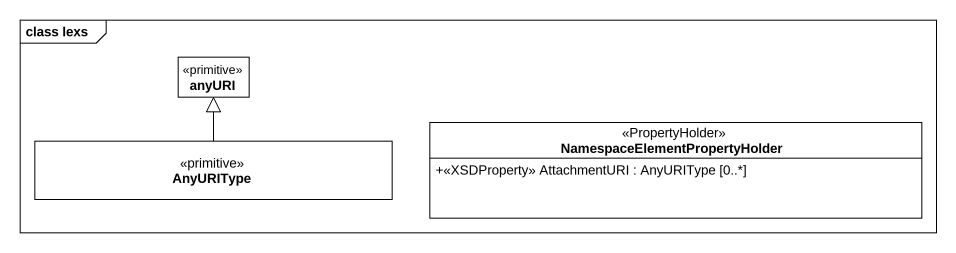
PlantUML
@startuml
mainframe class lexs
hide circle
hide empty members
skinparam classAttributeIconSize 0
class anyURI <<primitive>>
class "NamespaceElementPropertyHolder" as NamespaceElementPropertyHold <<PropertyHolder>> {
  +<<XSDProperty>> AttachmentURI : AnyURIType [0..*]
}
class AnyURIType <<primitive>>
AnyURIType -up-|> anyURI
@enduml
